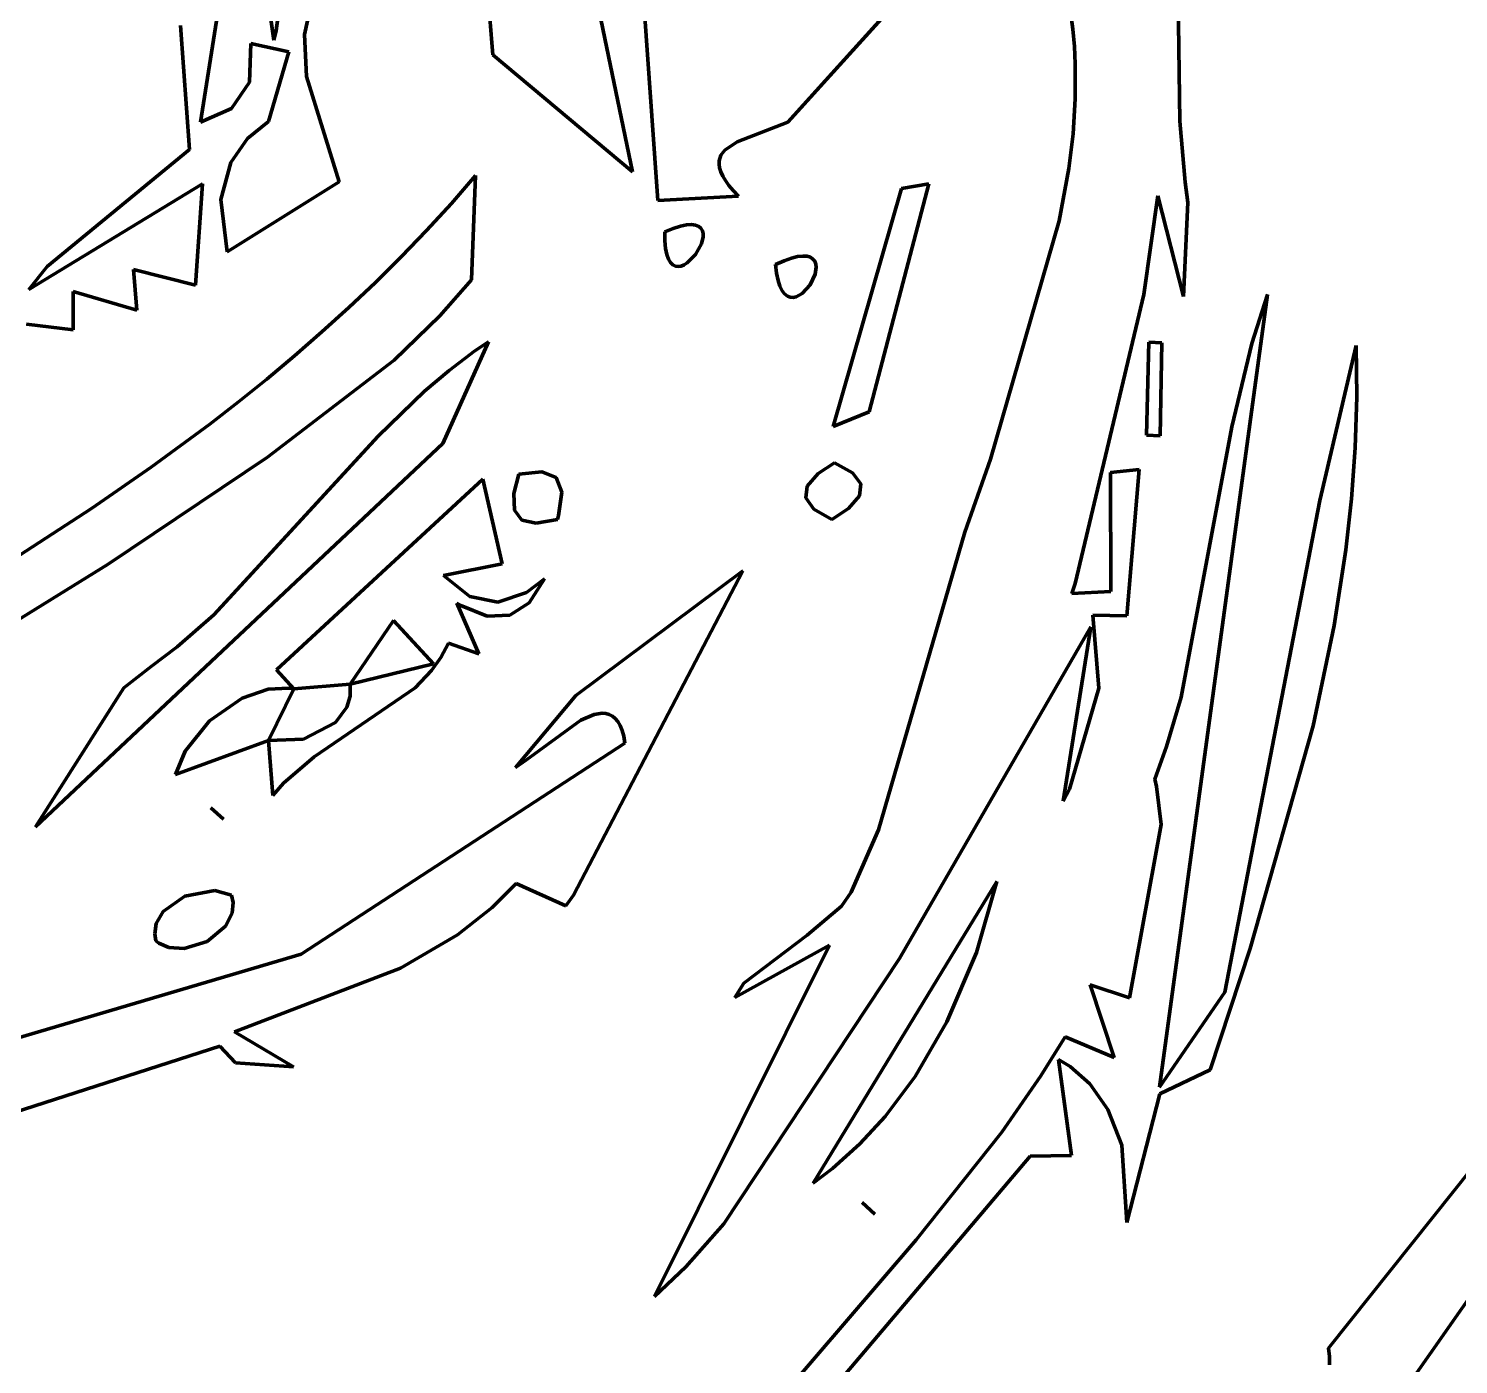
# Model space of a CAD drawing. Header units: millimetres. Extents: x 0 to 10.4, y 0 to 8.2.
# Drawn here: x 5.151 to 5.85, y 2.363 to 3.016 of the extents above; entities that cross this region are included whole.
import ezdxf

# ---------------------------------------------------------------- set-up
doc = ezdxf.new("R2010")
doc.units = ezdxf.units.MM
for name, color, linetype, lineweight in [('color#000000ff', 7, 'CONTINUOUS', 100), ('color#929292ff', 7, 'CONTINUOUS', 100), ('color#ffffffff', 7, 'CONTINUOUS', 100)]:
    doc.layers.add(name, color=color, linetype=linetype, lineweight=lineweight)

msp = doc.modelspace()

# ---------------------------------------------------------------- linework, layer by layer
at = {"layer": 'color#000000ff'}
for p, q in [((5.27058, 3.01047), (5.25095, 3.15152)), ((5.37016, 3.09267), (5.37767, 3.00343)), ((5.44595, 2.94621), (5.42109, 3.06516)), ((5.52174, 2.97053), (5.58708, 3.04281)), ((5.45113, 3.03404), (5.4582, 2.93223)), ((5.24409, 3.02931), (5.23472, 2.97044)), ((5.27366, 3.02978), (5.27167, 3.01529)), ((5.71334, 2.97098), (5.71262, 3.03092)), ((5.28561, 3.01325), (5.28819, 3.02512)), ((5.65996, 3.02432), (5.66107, 3.01587)), ((5.22935, 2.95704), (5.2249, 3.01777)), ((5.27167, 3.01529), (5.27058, 3.01047)), ((5.28661, 2.99278), (5.28561, 3.01325)), ((5.66107, 3.01587), (5.66184, 3.0074)), ((5.25877, 2.99009), (5.25929, 3.00897)), ((5.25929, 3.00897), (5.27791, 3.00478)), ((5.27791, 3.00478), (5.26799, 2.97077)), ((5.66184, 3.0074), (5.66229, 2.99891)), ((5.37767, 3.00343), (5.44595, 2.94621)), ((5.66229, 2.99891), (5.66229, 2.98189)), ((5.30256, 2.94136), (5.28661, 2.99278)), ((5.24988, 2.9771), (5.25877, 2.99009)), ((5.23472, 2.97044), (5.24988, 2.9771)), ((5.66229, 2.98189), (5.66118, 2.96484)), ((5.26799, 2.97077), (5.2578, 2.96242)), ((5.49702, 2.96082), (5.52174, 2.97053)), ((5.71594, 2.94111), (5.71334, 2.97098)), ((5.66118, 2.96484), (5.65911, 2.94779)), ((5.15985, 2.89997), (5.22935, 2.95704)), ((5.2578, 2.96242), (5.24954, 2.95068)), ((5.48913, 2.95439), (5.49102, 2.95686)), ((5.49102, 2.95686), (5.49702, 2.96082)), ((5.24954, 2.95068), (5.24477, 2.93259)), ((5.48816, 2.94986), (5.48821, 2.95149)), ((5.48843, 2.9481), (5.48816, 2.94986)), ((5.48821, 2.95149), (5.48913, 2.95439)), ((5.36918, 2.94435), (5.35736, 2.93079)), ((5.36725, 2.89347), (5.36918, 2.94435)), ((5.48902, 2.94619), (5.48843, 2.9481)), ((5.48997, 2.94414), (5.48902, 2.94619)), ((5.49129, 2.94193), (5.48997, 2.94414)), ((5.493, 2.93956), (5.49129, 2.94193)), ((5.65911, 2.94779), (5.65447, 2.92223)), ((5.23575, 2.94028), (5.15081, 2.88867)), ((5.23236, 2.89078), (5.23575, 2.94028)), ((5.24786, 2.90708), (5.30256, 2.94136)), ((5.49513, 2.937), (5.493, 2.93956)), ((5.49769, 2.93427), (5.49513, 2.937)), ((5.57731, 2.93812), (5.54403, 2.82166)), ((5.56158, 2.82884), (5.59073, 2.94034)), ((5.59073, 2.94034), (5.57731, 2.93812)), ((5.71726, 2.93117), (5.71594, 2.94111)), ((5.24477, 2.93259), (5.24786, 2.90708)), ((5.35736, 2.93079), (5.34525, 2.91758)), ((5.4582, 2.93223), (5.49769, 2.93427)), ((5.69584, 2.88626), (5.70266, 2.93451)), ((5.70266, 2.93451), (5.71522, 2.88521)), ((5.71522, 2.88521), (5.71726, 2.93117)), ((5.65447, 2.92223), (5.62091, 2.80576)), ((5.34525, 2.91758), (5.33286, 2.90471)), ((5.46583, 2.91848), (5.46172, 2.9168)), ((5.46172, 2.9168), (5.46175, 2.91242)), ((5.46935, 2.9196), (5.46583, 2.91848)), ((5.47232, 2.92022), (5.46935, 2.9196)), ((5.47477, 2.92038), (5.47232, 2.92022)), ((5.47673, 2.92013), (5.47477, 2.92038)), ((5.47823, 2.91953), (5.47673, 2.92013)), ((5.47932, 2.91861), (5.47823, 2.91953)), ((5.48001, 2.91743), (5.47932, 2.91861)), ((5.47952, 2.91102), (5.48035, 2.91446)), ((5.48034, 2.91603), (5.48001, 2.91743)), ((5.48035, 2.91446), (5.48034, 2.91603)), ((5.46175, 2.91242), (5.46206, 2.90878)), ((5.46206, 2.90878), (5.46263, 2.90584)), ((5.47664, 2.90581), (5.47952, 2.91102)), ((5.15081, 2.88867), (5.15985, 2.89997)), ((5.33286, 2.90471), (5.3202, 2.89216)), ((5.46263, 2.90584), (5.46343, 2.90355)), ((5.46343, 2.90355), (5.46442, 2.90187)), ((5.46442, 2.90187), (5.46556, 2.90073)), ((5.46556, 2.90073), (5.46684, 2.9001)), ((5.46684, 2.9001), (5.46821, 2.89993)), ((5.46821, 2.89993), (5.46965, 2.90017)), ((5.46965, 2.90017), (5.47112, 2.90076)), ((5.47112, 2.90076), (5.47258, 2.90167)), ((5.47258, 2.90167), (5.47664, 2.90581)), ((5.51997, 2.90271), (5.51584, 2.90086)), ((5.51584, 2.90086), (5.51633, 2.8966)), ((5.52354, 2.904), (5.51997, 2.90271)), ((5.52659, 2.90476), (5.52354, 2.904)), ((5.52914, 2.90505), (5.52659, 2.90476)), ((5.53122, 2.90492), (5.52914, 2.90505)), ((5.53286, 2.90441), (5.53122, 2.90492)), ((5.53409, 2.90358), (5.53286, 2.90441)), ((5.53494, 2.90247), (5.53409, 2.90358)), ((5.53543, 2.90113), (5.53494, 2.90247)), ((5.53561, 2.89961), (5.53543, 2.90113)), ((5.20362, 2.87857), (5.20198, 2.89851)), ((5.20198, 2.89851), (5.23236, 2.89078)), ((5.35178, 2.87575), (5.36725, 2.89347)), ((5.51633, 2.8966), (5.51704, 2.89309)), ((5.51704, 2.89309), (5.51794, 2.89026)), ((5.53263, 2.89099), (5.5351, 2.89622)), ((5.5351, 2.89622), (5.53561, 2.89961)), ((5.17253, 2.86905), (5.1725, 2.88779)), ((5.1725, 2.88779), (5.20362, 2.87857)), ((5.3202, 2.89216), (5.30728, 2.87992)), ((5.51794, 2.89026), (5.51902, 2.88808)), ((5.51902, 2.88808), (5.52023, 2.88649)), ((5.52023, 2.88649), (5.52155, 2.88545)), ((5.52589, 2.88513), (5.5288, 2.88676)), ((5.5288, 2.88676), (5.53263, 2.89099)), ((5.6622, 2.74507), (5.69584, 2.88626)), ((5.7035, 2.49884), (5.75627, 2.8862)), ((5.75627, 2.8862), (5.74849, 2.86225)), ((5.30728, 2.87992), (5.29412, 2.86798)), ((5.52155, 2.88545), (5.52296, 2.88491)), ((5.52296, 2.88491), (5.52441, 2.88482)), ((5.52441, 2.88482), (5.52589, 2.88513)), ((5.3294, 2.85409), (5.35178, 2.87575)), ((5.14968, 2.87181), (5.17253, 2.86905)), ((5.29412, 2.86798), (5.28073, 2.85633)), ((5.35324, 2.81342), (5.37551, 2.86318)), ((5.36889, 2.8587), (5.35621, 2.84917)), ((5.37551, 2.86318), (5.36889, 2.8587)), ((5.69817, 2.86289), (5.69712, 2.81753)), ((5.70457, 2.86266), (5.69817, 2.86289)), ((5.70368, 2.81719), (5.70457, 2.86266)), ((5.74849, 2.86225), (5.73882, 2.82151)), ((5.7996, 2.86139), (5.78183, 2.7856)), ((5.79991, 2.83627), (5.7996, 2.86139)), ((5.28073, 2.85633), (5.26712, 2.84494)), ((5.26744, 2.80678), (5.3294, 2.85409)), ((5.26712, 2.84494), (5.2533, 2.83382)), ((5.35621, 2.84917), (5.34416, 2.83897)), ((5.34416, 2.83897), (5.32155, 2.81698)), ((5.2533, 2.83382), (5.23927, 2.82295)), ((5.79912, 2.81124), (5.79991, 2.83627)), ((5.54403, 2.82166), (5.56158, 2.82884)), ((5.23927, 2.82295), (5.21069, 2.80189)), ((5.32155, 2.81698), (5.24122, 2.7297)), ((5.69712, 2.81753), (5.70368, 2.81719)), ((5.73882, 2.82151), (5.71409, 2.68943)), ((5.15409, 2.62616), (5.35324, 2.81342)), ((5.79729, 2.78631), (5.79912, 2.81124)), ((5.1896, 2.75449), (5.26744, 2.80678)), ((5.54453, 2.80404), (5.53656, 2.7987)), ((5.55339, 2.79904), (5.54453, 2.80404)), ((5.62091, 2.80576), (5.60825, 2.77006)), ((5.21069, 2.80189), (5.18146, 2.78166)), ((5.37275, 2.79592), (5.27193, 2.70278)), ((5.38223, 2.75463), (5.37275, 2.79592)), ((5.39027, 2.79837), (5.38795, 2.78903)), ((5.40154, 2.79966), (5.39027, 2.79837)), ((5.40855, 2.79674), (5.40154, 2.79966)), ((5.41129, 2.78961), (5.40855, 2.79674)), ((5.53656, 2.7987), (5.53125, 2.7926)), ((5.55748, 2.79365), (5.55339, 2.79904)), ((5.69356, 2.80076), (5.67954, 2.79932)), ((5.67954, 2.79932), (5.67966, 2.74107)), ((5.68741, 2.72924), (5.69356, 2.80076)), ((5.38795, 2.78903), (5.38823, 2.78087)), ((5.40978, 2.77826), (5.41129, 2.78961)), ((5.53125, 2.7926), (5.53059, 2.78683)), ((5.55682, 2.78787), (5.55748, 2.79365)), ((5.18146, 2.78166), (5.13661, 2.75267)), ((5.53059, 2.78683), (5.53458, 2.78138)), ((5.53458, 2.78138), (5.54322, 2.77626)), ((5.54322, 2.77626), (5.55139, 2.7817)), ((5.55139, 2.7817), (5.55682, 2.78787)), ((5.78183, 2.7856), (5.73542, 2.54526)), ((5.79451, 2.76148), (5.79729, 2.78631)), ((5.38823, 2.78087), (5.39187, 2.77603)), ((5.39187, 2.77603), (5.39887, 2.7745)), ((5.39887, 2.7745), (5.40922, 2.77629)), ((5.40922, 2.77629), (5.40978, 2.77826)), ((5.60825, 2.77006), (5.56606, 2.62468)), ((5.78875, 2.72443), (5.79451, 2.76148)), ((5.0778, 2.68535), (5.1896, 2.75449)), ((5.35345, 2.74885), (5.38223, 2.75463)), ((5.36643, 2.73868), (5.35345, 2.74885)), ((5.4029, 2.74729), (5.39408, 2.7406)), ((5.39534, 2.73562), (5.4029, 2.74729)), ((5.41704, 2.59276), (5.4998, 2.75118)), ((5.4998, 2.75118), (5.41824, 2.6902)), ((5.39408, 2.7406), (5.38007, 2.73592)), ((5.66066, 2.74011), (5.6622, 2.74507)), ((5.67966, 2.74107), (5.66066, 2.74011)), ((5.37083, 2.71063), (5.35999, 2.73547)), ((5.35999, 2.73547), (5.36198, 2.73427)), ((5.36198, 2.73427), (5.37488, 2.72911)), ((5.38007, 2.73592), (5.36643, 2.73868)), ((5.38601, 2.72956), (5.39534, 2.73562)), ((5.24122, 2.7297), (5.22337, 2.71409)), ((5.3079, 2.69583), (5.32904, 2.7269)), ((5.32904, 2.7269), (5.34867, 2.70572)), ((5.37488, 2.72911), (5.38601, 2.72956)), ((5.67377, 2.69385), (5.6709, 2.72945)), ((5.6709, 2.72945), (5.68741, 2.72924)), ((5.57633, 2.56172), (5.66989, 2.7239)), ((5.66989, 2.7239), (5.65629, 2.63864)), ((5.77848, 2.67539), (5.78875, 2.72443)), ((5.22337, 2.71409), (5.21069, 2.70448)), ((5.35222, 2.70877), (5.35603, 2.71584)), ((5.35603, 2.71584), (5.37083, 2.71063)), ((5.21069, 2.70448), (5.19726, 2.69397)), ((5.34867, 2.70572), (5.3079, 2.69583)), ((5.34768, 2.70242), (5.35222, 2.70877)), ((5.27193, 2.70278), (5.28043, 2.69359)), ((5.3397, 2.69399), (5.34768, 2.70242)), ((5.19726, 2.69397), (5.15409, 2.62616)), ((5.26779, 2.69333), (5.25516, 2.68902)), ((5.27794, 2.69391), (5.26779, 2.69333)), ((5.26793, 2.66833), (5.28043, 2.69359)), ((5.28043, 2.69359), (5.27794, 2.69391)), ((5.28043, 2.69359), (5.3079, 2.69583)), ((5.29035, 2.66035), (5.3397, 2.69399)), ((5.3079, 2.69583), (5.30788, 2.68988)), ((5.6594, 2.64444), (5.67377, 2.69385)), ((5.25516, 2.68902), (5.23914, 2.6779)), ((5.30627, 2.68453), (5.30071, 2.67708)), ((5.30788, 2.68988), (5.30627, 2.68453)), ((5.41824, 2.6902), (5.38872, 2.65511)), ((5.71409, 2.68943), (5.70688, 2.66528)), ((5.23914, 2.6779), (5.22721, 2.66308)), ((5.30071, 2.67708), (5.28505, 2.66887)), ((5.39402, 2.65879), (5.42063, 2.67825)), ((5.42063, 2.67825), (5.42707, 2.68095)), ((5.42707, 2.68095), (5.43098, 2.68157)), ((5.43098, 2.68157), (5.43279, 2.68146)), ((5.43279, 2.68146), (5.43448, 2.68102)), ((5.43448, 2.68102), (5.43605, 2.68024)), ((5.43605, 2.68024), (5.43748, 2.67909)), ((5.43748, 2.67909), (5.43876, 2.67755)), ((5.43876, 2.67755), (5.43988, 2.67559)), ((5.43988, 2.67559), (5.44083, 2.67319)), ((5.44083, 2.67319), (5.44159, 2.67032)), ((5.44159, 2.67032), (5.44216, 2.66696)), ((5.74776, 2.56667), (5.77848, 2.67539)), ((5.22249, 2.65159), (5.26793, 2.66833)), ((5.22721, 2.66308), (5.22249, 2.65159)), ((5.28505, 2.66887), (5.26793, 2.66833)), ((5.26793, 2.66833), (5.27007, 2.64137)), ((5.44216, 2.66696), (5.28393, 2.56394)), ((5.70688, 2.66528), (5.70108, 2.64943)), ((5.27526, 2.64743), (5.29035, 2.66035)), ((5.38872, 2.65511), (5.39402, 2.65879)), ((5.70108, 2.64943), (5.70199, 2.64573)), ((5.27007, 2.64137), (5.27526, 2.64743)), ((5.65629, 2.63864), (5.6594, 2.64444)), ((5.70199, 2.64573), (5.70425, 2.62716)), ((5.23975, 2.63538), (5.24604, 2.62978)), ((5.24604, 2.62978), (5.23975, 2.63538)), ((5.56606, 2.62468), (5.55396, 2.59682)), ((5.70425, 2.62716), (5.68882, 2.54248)), ((5.2418, 2.59495), (5.22708, 2.5922)), ((5.2499, 2.59275), (5.2418, 2.59495)), ((5.2507, 2.58912), (5.2499, 2.59275)), ((5.37737, 2.58665), (5.3891, 2.59832)), ((5.3891, 2.59832), (5.41336, 2.58747)), ((5.41336, 2.58747), (5.41704, 2.59276)), ((5.624, 2.5994), (5.53422, 2.4519)), ((5.55272, 2.59423), (5.5481, 2.58732)), ((5.55396, 2.59682), (5.55272, 2.59423)), ((5.61404, 2.56473), (5.624, 2.5994)), ((5.22708, 2.5922), (5.21654, 2.58474)), ((5.2502, 2.58387), (5.2507, 2.58912)), ((5.36035, 2.57326), (5.37737, 2.58665)), ((5.5481, 2.58732), (5.53127, 2.57314)), ((5.21315, 2.57887), (5.21243, 2.57387)), ((5.21654, 2.58474), (5.21315, 2.57887)), ((5.2469, 2.5775), (5.2502, 2.58387)), ((5.21243, 2.57387), (5.213, 2.57032)), ((5.23797, 2.57012), (5.2469, 2.5775)), ((5.33246, 2.55699), (5.36035, 2.57326)), ((5.53127, 2.57314), (5.50035, 2.54967)), ((5.213, 2.57032), (5.21444, 2.56923)), ((5.21444, 2.56923), (5.21935, 2.56708)), ((5.21935, 2.56708), (5.22674, 2.5666)), ((5.22674, 2.5666), (5.23797, 2.57012)), ((5.54215, 2.56823), (5.45658, 2.39651)), ((5.49585, 2.54262), (5.54215, 2.56823)), ((5.5995, 2.53075), (5.61404, 2.56473)), ((5.72824, 2.50729), (5.74776, 2.56667)), ((5.28393, 2.56394), (5.09476, 2.50794)), ((5.49045, 2.43211), (5.57633, 2.56172)), ((5.25138, 2.52597), (5.33246, 2.55699)), ((5.50035, 2.54967), (5.49585, 2.54262)), ((5.68882, 2.54248), (5.66959, 2.54891)), ((5.66959, 2.54891), (5.68124, 2.51338)), ((5.73542, 2.54526), (5.7035, 2.49884)), ((5.58395, 2.50409), (5.5995, 2.53075)), ((5.28024, 2.50881), (5.25138, 2.52597)), ((5.65734, 2.52343), (5.64543, 2.5044)), ((5.68124, 2.51338), (5.65734, 2.52343)), ((5.02072, 2.44695), (5.24418, 2.51884)), ((5.24418, 2.51884), (5.25185, 2.51072)), ((5.90099, 2.51569), (5.78608, 2.37133)), ((5.25185, 2.51072), (5.28024, 2.50881)), ((5.66047, 2.46547), (5.65407, 2.51245)), ((5.65407, 2.51245), (5.65973, 2.50894)), ((5.65973, 2.50894), (5.66932, 2.50054)), ((5.5693, 2.4845), (5.58395, 2.50409)), ((5.64543, 2.5044), (5.6263, 2.4768)), ((5.70365, 2.49566), (5.72824, 2.50729)), ((5.66932, 2.50054), (5.67825, 2.48788)), ((5.68749, 2.4327), (5.70365, 2.49566)), ((5.67825, 2.48788), (5.68496, 2.47044)), ((5.55704, 2.47112), (5.5693, 2.4845)), ((5.6263, 2.4768), (5.58459, 2.42423)), ((5.5437, 2.45908), (5.55704, 2.47112)), ((5.68496, 2.47044), (5.68749, 2.4327)), ((5.44568, 2.23587), (5.6402, 2.46512)), ((5.6402, 2.46512), (5.66047, 2.46547)), ((5.53422, 2.4519), (5.5437, 2.45908)), ((5.55811, 2.44255), (5.56435, 2.43683)), ((5.56435, 2.43683), (5.55811, 2.44255)), ((5.47188, 2.41107), (5.49045, 2.43211)), ((5.81443, 2.33821), (5.87784, 2.42889)), ((5.58459, 2.42423), (5.4531, 2.27132)), ((5.45658, 2.39651), (5.47188, 2.41107)), ((5.78608, 2.37133), (5.7865, 2.36716)), ((5.7865, 2.36716), (5.78659, 2.36313))]:
    msp.add_line(p, q, dxfattribs=at)
at = {"layer": 'color#929292ff'}
for p, q in [((5.54403, 2.82166), (5.57731, 2.93812)), ((5.59073, 2.94034), (5.56158, 2.82884)), ((5.57731, 2.93812), (5.59073, 2.94034)), ((5.46172, 2.9168), (5.46583, 2.91848)), ((5.46175, 2.91242), (5.46172, 2.9168)), ((5.46583, 2.91848), (5.46935, 2.9196)), ((5.46935, 2.9196), (5.47232, 2.92022)), ((5.47232, 2.92022), (5.47477, 2.92038)), ((5.47477, 2.92038), (5.47673, 2.92013)), ((5.47673, 2.92013), (5.47823, 2.91953)), ((5.47823, 2.91953), (5.47932, 2.91861)), ((5.47932, 2.91861), (5.48001, 2.91743)), ((5.48035, 2.91446), (5.47952, 2.91102)), ((5.48001, 2.91743), (5.48034, 2.91603)), ((5.48034, 2.91603), (5.48035, 2.91446)), ((5.46206, 2.90878), (5.46175, 2.91242)), ((5.46263, 2.90584), (5.46206, 2.90878)), ((5.47952, 2.91102), (5.47664, 2.90581)), ((5.46343, 2.90355), (5.46263, 2.90584)), ((5.46442, 2.90187), (5.46343, 2.90355)), ((5.46556, 2.90073), (5.46442, 2.90187)), ((5.46684, 2.9001), (5.46556, 2.90073)), ((5.46821, 2.89993), (5.46684, 2.9001)), ((5.46965, 2.90017), (5.46821, 2.89993)), ((5.47112, 2.90076), (5.46965, 2.90017)), ((5.47258, 2.90167), (5.47112, 2.90076)), ((5.47664, 2.90581), (5.47258, 2.90167)), ((5.51584, 2.90086), (5.51997, 2.90271)), ((5.51633, 2.8966), (5.51584, 2.90086)), ((5.51997, 2.90271), (5.52354, 2.904)), ((5.52354, 2.904), (5.52659, 2.90476)), ((5.52659, 2.90476), (5.52914, 2.90505)), ((5.52914, 2.90505), (5.53122, 2.90492)), ((5.53122, 2.90492), (5.53286, 2.90441)), ((5.53286, 2.90441), (5.53409, 2.90358)), ((5.53409, 2.90358), (5.53494, 2.90247)), ((5.53494, 2.90247), (5.53543, 2.90113)), ((5.53543, 2.90113), (5.53561, 2.89961)), ((5.51704, 2.89309), (5.51633, 2.8966)), ((5.51794, 2.89026), (5.51704, 2.89309)), ((5.5351, 2.89622), (5.53263, 2.89099)), ((5.53561, 2.89961), (5.5351, 2.89622)), ((5.51902, 2.88808), (5.51794, 2.89026)), ((5.52023, 2.88649), (5.51902, 2.88808)), ((5.52155, 2.88545), (5.52023, 2.88649)), ((5.5288, 2.88676), (5.52589, 2.88513)), ((5.53263, 2.89099), (5.5288, 2.88676)), ((5.52296, 2.88491), (5.52155, 2.88545)), ((5.52441, 2.88482), (5.52296, 2.88491)), ((5.52589, 2.88513), (5.52441, 2.88482)), ((5.69712, 2.81753), (5.69817, 2.86289)), ((5.69817, 2.86289), (5.70457, 2.86266)), ((5.70457, 2.86266), (5.70368, 2.81719)), ((5.56158, 2.82884), (5.54403, 2.82166)), ((5.70368, 2.81719), (5.69712, 2.81753)), ((5.53656, 2.7987), (5.54453, 2.80404)), ((5.54453, 2.80404), (5.55339, 2.79904)), ((5.38795, 2.78903), (5.39027, 2.79837)), ((5.39027, 2.79837), (5.40154, 2.79966)), ((5.40154, 2.79966), (5.40855, 2.79674)), ((5.40855, 2.79674), (5.41129, 2.78961)), ((5.53125, 2.7926), (5.53656, 2.7987)), ((5.55339, 2.79904), (5.55748, 2.79365)), ((5.38823, 2.78087), (5.38795, 2.78903)), ((5.41129, 2.78961), (5.40978, 2.77826)), ((5.53059, 2.78683), (5.53125, 2.7926)), ((5.55748, 2.79365), (5.55682, 2.78787)), ((5.53458, 2.78138), (5.53059, 2.78683)), ((5.54322, 2.77626), (5.53458, 2.78138)), ((5.55139, 2.7817), (5.54322, 2.77626)), ((5.55682, 2.78787), (5.55139, 2.7817)), ((5.39187, 2.77603), (5.38823, 2.78087)), ((5.39887, 2.7745), (5.39187, 2.77603)), ((5.40922, 2.77629), (5.39887, 2.7745)), ((5.40978, 2.77826), (5.40922, 2.77629)), ((5.25516, 2.68902), (5.26779, 2.69333)), ((5.26779, 2.69333), (5.27794, 2.69391)), ((5.28043, 2.69359), (5.26793, 2.66833)), ((5.27794, 2.69391), (5.28043, 2.69359)), ((5.23914, 2.6779), (5.25516, 2.68902)), ((5.22721, 2.66308), (5.23914, 2.6779)), ((5.26793, 2.66833), (5.22249, 2.65159)), ((5.22249, 2.65159), (5.22721, 2.66308)), ((5.22708, 2.5922), (5.2418, 2.59495)), ((5.2418, 2.59495), (5.2499, 2.59275)), ((5.2499, 2.59275), (5.2507, 2.58912)), ((5.53422, 2.4519), (5.624, 2.5994)), ((5.624, 2.5994), (5.61404, 2.56473)), ((5.21654, 2.58474), (5.22708, 2.5922)), ((5.2507, 2.58912), (5.2502, 2.58387)), ((5.21243, 2.57387), (5.21315, 2.57887)), ((5.21315, 2.57887), (5.21654, 2.58474)), ((5.2502, 2.58387), (5.2469, 2.5775)), ((5.213, 2.57032), (5.21243, 2.57387)), ((5.2469, 2.5775), (5.23797, 2.57012)), ((5.21444, 2.56923), (5.213, 2.57032)), ((5.21935, 2.56708), (5.21444, 2.56923)), ((5.22674, 2.5666), (5.21935, 2.56708)), ((5.23797, 2.57012), (5.22674, 2.5666)), ((5.61404, 2.56473), (5.5995, 2.53075)), ((5.5995, 2.53075), (5.58395, 2.50409)), ((5.58395, 2.50409), (5.5693, 2.4845)), ((5.5693, 2.4845), (5.55704, 2.47112)), ((5.55704, 2.47112), (5.5437, 2.45908)), ((5.5437, 2.45908), (5.53422, 2.4519)), ((5.55811, 2.44255), (5.56435, 2.43683)), ((5.56435, 2.43683), (5.55811, 2.44255))]:
    msp.add_line(p, q, dxfattribs=at)
at = {"layer": 'color#ffffffff'}
for p, q in [((5.25095, 3.15152), (5.27058, 3.01047)), ((5.37767, 3.00343), (5.37016, 3.09267)), ((5.42109, 3.06516), (5.44595, 2.94621)), ((5.58708, 3.04281), (5.52174, 2.97053)), ((5.4582, 2.93223), (5.45113, 3.03404)), ((5.23472, 2.97044), (5.24409, 3.02931)), ((5.27167, 3.01529), (5.27366, 3.02978)), ((5.71262, 3.03092), (5.71334, 2.97098)), ((5.28819, 3.02512), (5.28561, 3.01325)), ((5.66107, 3.01587), (5.65996, 3.02432)), ((5.2249, 3.01777), (5.22935, 2.95704)), ((5.27058, 3.01047), (5.27167, 3.01529)), ((5.28561, 3.01325), (5.28661, 2.99278)), ((5.66184, 3.0074), (5.66107, 3.01587)), ((5.25929, 3.00897), (5.25877, 2.99009)), ((5.27791, 3.00478), (5.25929, 3.00897)), ((5.26799, 2.97077), (5.27791, 3.00478)), ((5.66229, 2.99891), (5.66184, 3.0074)), ((5.44595, 2.94621), (5.37767, 3.00343)), ((5.66229, 2.98189), (5.66229, 2.99891)), ((5.28661, 2.99278), (5.30256, 2.94136)), ((5.25877, 2.99009), (5.24988, 2.9771)), ((5.24988, 2.9771), (5.23472, 2.97044)), ((5.66118, 2.96484), (5.66229, 2.98189)), ((5.2578, 2.96242), (5.26799, 2.97077)), ((5.52174, 2.97053), (5.49702, 2.96082)), ((5.71334, 2.97098), (5.71594, 2.94111)), ((5.65911, 2.94779), (5.66118, 2.96484)), ((5.22935, 2.95704), (5.15985, 2.89997)), ((5.24954, 2.95068), (5.2578, 2.96242)), ((5.49102, 2.95686), (5.48913, 2.95439)), ((5.49702, 2.96082), (5.49102, 2.95686)), ((5.24477, 2.93259), (5.24954, 2.95068)), ((5.48821, 2.95149), (5.48816, 2.94986)), ((5.48816, 2.94986), (5.48843, 2.9481)), ((5.48913, 2.95439), (5.48821, 2.95149)), ((5.35736, 2.93079), (5.36918, 2.94435)), ((5.36918, 2.94435), (5.36725, 2.89347)), ((5.48843, 2.9481), (5.48902, 2.94619)), ((5.48902, 2.94619), (5.48997, 2.94414)), ((5.48997, 2.94414), (5.49129, 2.94193)), ((5.49129, 2.94193), (5.493, 2.93956)), ((5.65447, 2.92223), (5.65911, 2.94779)), ((5.15081, 2.88867), (5.23575, 2.94028)), ((5.23575, 2.94028), (5.23236, 2.89078)), ((5.30256, 2.94136), (5.24786, 2.90708)), ((5.493, 2.93956), (5.49513, 2.937)), ((5.49513, 2.937), (5.49769, 2.93427)), ((5.71594, 2.94111), (5.71726, 2.93117)), ((5.24786, 2.90708), (5.24477, 2.93259)), ((5.34525, 2.91758), (5.35736, 2.93079)), ((5.49769, 2.93427), (5.4582, 2.93223)), ((5.70266, 2.93451), (5.69584, 2.88626)), ((5.71522, 2.88521), (5.70266, 2.93451)), ((5.71726, 2.93117), (5.71522, 2.88521)), ((5.62091, 2.80576), (5.65447, 2.92223)), ((5.33286, 2.90471), (5.34525, 2.91758)), ((5.15985, 2.89997), (5.15081, 2.88867)), ((5.3202, 2.89216), (5.33286, 2.90471)), ((5.23236, 2.89078), (5.20198, 2.89851)), ((5.20198, 2.89851), (5.20362, 2.87857)), ((5.36725, 2.89347), (5.35178, 2.87575)), ((5.20362, 2.87857), (5.1725, 2.88779)), ((5.1725, 2.88779), (5.17253, 2.86905)), ((5.30728, 2.87992), (5.3202, 2.89216)), ((5.69584, 2.88626), (5.6622, 2.74507)), ((5.75627, 2.8862), (5.7035, 2.49884)), ((5.74849, 2.86225), (5.75627, 2.8862)), ((5.29412, 2.86798), (5.30728, 2.87992)), ((5.35178, 2.87575), (5.3294, 2.85409)), ((5.17253, 2.86905), (5.14968, 2.87181)), ((5.28073, 2.85633), (5.29412, 2.86798)), ((5.37551, 2.86318), (5.35324, 2.81342)), ((5.35621, 2.84917), (5.36889, 2.8587)), ((5.36889, 2.8587), (5.37551, 2.86318)), ((5.73882, 2.82151), (5.74849, 2.86225)), ((5.78183, 2.7856), (5.7996, 2.86139)), ((5.7996, 2.86139), (5.79991, 2.83627)), ((5.26712, 2.84494), (5.28073, 2.85633)), ((5.3294, 2.85409), (5.26744, 2.80678)), ((5.2533, 2.83382), (5.26712, 2.84494)), ((5.34416, 2.83897), (5.35621, 2.84917)), ((5.32155, 2.81698), (5.34416, 2.83897)), ((5.23927, 2.82295), (5.2533, 2.83382)), ((5.79991, 2.83627), (5.79912, 2.81124)), ((5.21069, 2.80189), (5.23927, 2.82295)), ((5.24122, 2.7297), (5.32155, 2.81698)), ((5.71409, 2.68943), (5.73882, 2.82151)), ((5.35324, 2.81342), (5.15409, 2.62616)), ((5.79912, 2.81124), (5.79729, 2.78631)), ((5.26744, 2.80678), (5.1896, 2.75449)), ((5.60825, 2.77006), (5.62091, 2.80576)), ((5.18146, 2.78166), (5.21069, 2.80189)), ((5.27193, 2.70278), (5.37275, 2.79592)), ((5.37275, 2.79592), (5.38223, 2.75463)), ((5.67954, 2.79932), (5.69356, 2.80076)), ((5.67966, 2.74107), (5.67954, 2.79932)), ((5.69356, 2.80076), (5.68741, 2.72924)), ((5.13661, 2.75267), (5.18146, 2.78166)), ((5.73542, 2.54526), (5.78183, 2.7856)), ((5.79729, 2.78631), (5.79451, 2.76148)), ((5.56606, 2.62468), (5.60825, 2.77006)), ((5.79451, 2.76148), (5.78875, 2.72443)), ((5.1896, 2.75449), (5.0778, 2.68535)), ((5.38223, 2.75463), (5.35345, 2.74885)), ((5.35345, 2.74885), (5.36643, 2.73868)), ((5.39408, 2.7406), (5.4029, 2.74729)), ((5.4029, 2.74729), (5.39534, 2.73562)), ((5.4998, 2.75118), (5.41704, 2.59276)), ((5.41824, 2.6902), (5.4998, 2.75118)), ((5.38007, 2.73592), (5.39408, 2.7406)), ((5.6622, 2.74507), (5.66066, 2.74011)), ((5.66066, 2.74011), (5.67966, 2.74107)), ((5.36198, 2.73427), (5.35999, 2.73547)), ((5.35999, 2.73547), (5.37083, 2.71063)), ((5.37488, 2.72911), (5.36198, 2.73427)), ((5.36643, 2.73868), (5.38007, 2.73592)), ((5.39534, 2.73562), (5.38601, 2.72956)), ((5.22337, 2.71409), (5.24122, 2.7297)), ((5.32904, 2.7269), (5.3079, 2.69583)), ((5.34867, 2.70572), (5.32904, 2.7269)), ((5.38601, 2.72956), (5.37488, 2.72911)), ((5.68741, 2.72924), (5.6709, 2.72945)), ((5.6709, 2.72945), (5.67377, 2.69385)), ((5.66989, 2.7239), (5.57633, 2.56172)), ((5.65629, 2.63864), (5.66989, 2.7239)), ((5.78875, 2.72443), (5.77848, 2.67539)), ((5.21069, 2.70448), (5.22337, 2.71409)), ((5.35603, 2.71584), (5.35222, 2.70877)), ((5.37083, 2.71063), (5.35603, 2.71584)), ((5.19726, 2.69397), (5.21069, 2.70448)), ((5.3079, 2.69583), (5.34867, 2.70572)), ((5.35222, 2.70877), (5.34768, 2.70242)), ((5.28043, 2.69359), (5.27193, 2.70278)), ((5.34768, 2.70242), (5.3397, 2.69399)), ((5.15409, 2.62616), (5.19726, 2.69397)), ((5.3079, 2.69583), (5.28043, 2.69359)), ((5.3397, 2.69399), (5.29035, 2.66035)), ((5.30788, 2.68988), (5.3079, 2.69583)), ((5.67377, 2.69385), (5.6594, 2.64444)), ((5.30071, 2.67708), (5.30627, 2.68453)), ((5.30627, 2.68453), (5.30788, 2.68988)), ((5.38872, 2.65511), (5.41824, 2.6902)), ((5.70688, 2.66528), (5.71409, 2.68943)), ((5.28505, 2.66887), (5.30071, 2.67708)), ((5.42063, 2.67825), (5.39402, 2.65879)), ((5.42707, 2.68095), (5.42063, 2.67825)), ((5.43098, 2.68157), (5.42707, 2.68095)), ((5.43279, 2.68146), (5.43098, 2.68157)), ((5.43448, 2.68102), (5.43279, 2.68146)), ((5.43605, 2.68024), (5.43448, 2.68102)), ((5.43748, 2.67909), (5.43605, 2.68024)), ((5.43876, 2.67755), (5.43748, 2.67909)), ((5.43988, 2.67559), (5.43876, 2.67755)), ((5.44083, 2.67319), (5.43988, 2.67559)), ((5.44159, 2.67032), (5.44083, 2.67319)), ((5.44216, 2.66696), (5.44159, 2.67032)), ((5.77848, 2.67539), (5.74776, 2.56667)), ((5.26793, 2.66833), (5.28505, 2.66887)), ((5.27007, 2.64137), (5.26793, 2.66833)), ((5.28393, 2.56394), (5.44216, 2.66696)), ((5.70108, 2.64943), (5.70688, 2.66528)), ((5.29035, 2.66035), (5.27526, 2.64743)), ((5.39402, 2.65879), (5.38872, 2.65511)), ((5.70199, 2.64573), (5.70108, 2.64943)), ((5.27526, 2.64743), (5.27007, 2.64137)), ((5.6594, 2.64444), (5.65629, 2.63864)), ((5.70425, 2.62716), (5.70199, 2.64573)), ((5.23975, 2.63538), (5.24604, 2.62978)), ((5.24604, 2.62978), (5.23975, 2.63538)), ((5.55396, 2.59682), (5.56606, 2.62468)), ((5.68882, 2.54248), (5.70425, 2.62716)), ((5.3891, 2.59832), (5.37737, 2.58665)), ((5.41336, 2.58747), (5.3891, 2.59832)), ((5.41704, 2.59276), (5.41336, 2.58747)), ((5.5481, 2.58732), (5.55272, 2.59423)), ((5.55272, 2.59423), (5.55396, 2.59682)), ((5.37737, 2.58665), (5.36035, 2.57326)), ((5.53127, 2.57314), (5.5481, 2.58732)), ((5.36035, 2.57326), (5.33246, 2.55699)), ((5.50035, 2.54967), (5.53127, 2.57314)), ((5.45658, 2.39651), (5.54215, 2.56823)), ((5.54215, 2.56823), (5.49585, 2.54262)), ((5.74776, 2.56667), (5.72824, 2.50729)), ((5.09476, 2.50794), (5.28393, 2.56394)), ((5.57633, 2.56172), (5.49045, 2.43211)), ((5.33246, 2.55699), (5.25138, 2.52597)), ((5.49585, 2.54262), (5.50035, 2.54967)), ((5.68124, 2.51338), (5.66959, 2.54891)), ((5.66959, 2.54891), (5.68882, 2.54248)), ((5.7035, 2.49884), (5.73542, 2.54526)), ((5.25138, 2.52597), (5.28024, 2.50881)), ((5.64543, 2.5044), (5.65734, 2.52343)), ((5.65734, 2.52343), (5.68124, 2.51338)), ((5.24418, 2.51884), (5.02072, 2.44695)), ((5.25185, 2.51072), (5.24418, 2.51884)), ((5.78608, 2.37133), (5.90099, 2.51569)), ((5.28024, 2.50881), (5.25185, 2.51072)), ((5.65973, 2.50894), (5.65407, 2.51245)), ((5.65407, 2.51245), (5.66047, 2.46547)), ((5.66932, 2.50054), (5.65973, 2.50894)), ((5.6263, 2.4768), (5.64543, 2.5044)), ((5.72824, 2.50729), (5.70365, 2.49566)), ((5.67825, 2.48788), (5.66932, 2.50054)), ((5.70365, 2.49566), (5.68749, 2.4327)), ((5.68496, 2.47044), (5.67825, 2.48788)), ((5.58459, 2.42423), (5.6263, 2.4768)), ((5.68749, 2.4327), (5.68496, 2.47044)), ((5.6402, 2.46512), (5.44568, 2.23587)), ((5.66047, 2.46547), (5.6402, 2.46512)), ((5.49045, 2.43211), (5.47188, 2.41107)), ((5.87784, 2.42889), (5.81443, 2.33821)), ((5.4531, 2.27132), (5.58459, 2.42423)), ((5.47188, 2.41107), (5.45658, 2.39651)), ((5.7865, 2.36716), (5.78608, 2.37133)), ((5.78659, 2.36313), (5.7865, 2.36716))]:
    msp.add_line(p, q, dxfattribs=at)

doc.saveas('drawing.dxf')
